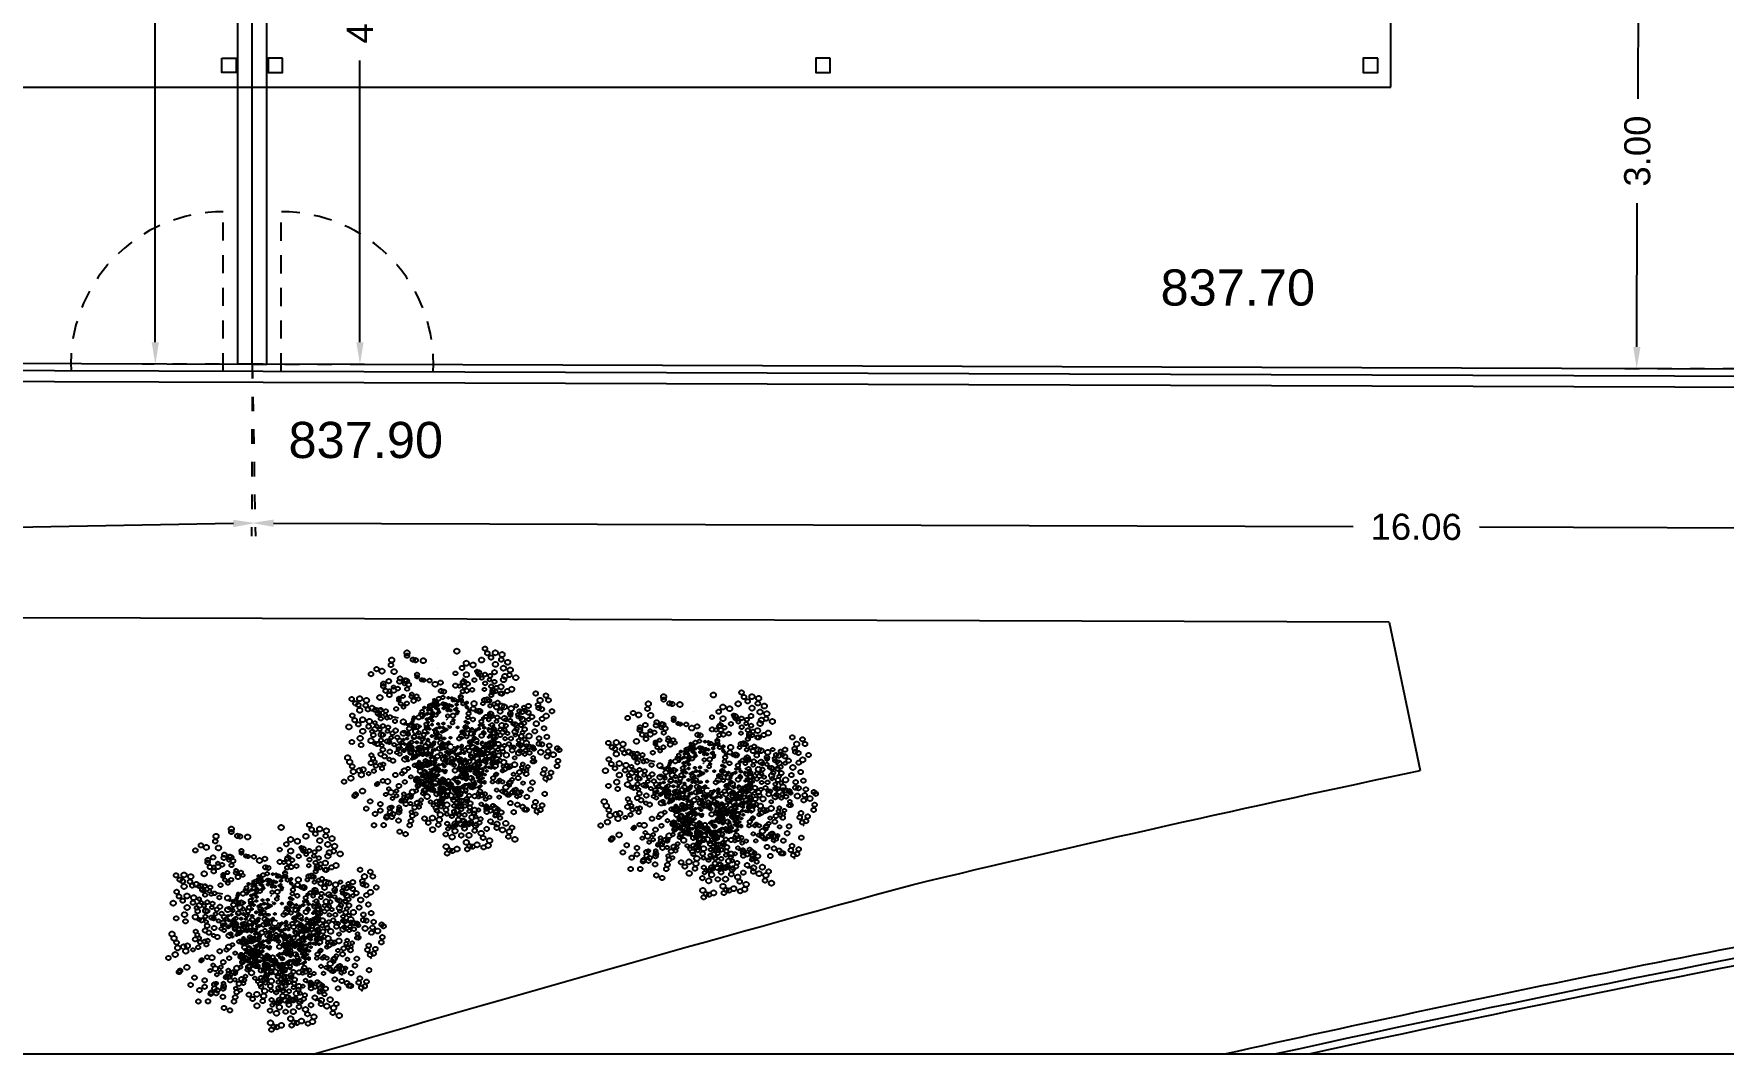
# Model space of a CAD drawing. Header units: millimetres. Extents: x 441061 to 442903, y 4515148 to 4515613.
# Drawn here: x 442279.46 to 442291.1, y 4515523.83 to 4515530.86 of the extents above; entities that cross this region are included whole.
import ezdxf
from ezdxf.enums import TextEntityAlignment as Align

# ---------------------------------------------------------------- set-up
doc = ezdxf.new("R2010")
doc.units = ezdxf.units.MM
for name, pattern in [('CONTINUA', [0]), ('PUNTOS2', [0.125, 0, -0.125]), ('RAYITAS', [0.375, 0.25, -0.125])]:
    doc.linetypes.add(name, pattern=pattern)
for name, color, linetype in [('01_alzado', 5, 'CONTINUA'), ('01_cotas', 254, 'Continuous'), ('01_ejes', 10, 'Continuous'), ('01_implantación', 5, 'Continuous'), ('01_mono BAJA', 2, 'Continuous'), ('01_photinia', 7, 'Continuous'), ('01_piscinas', 254, 'Continuous'), ('01_proyección', 4, 'RAYITAS'), ('01_textos', 7, 'Continuous'), ('01_urb interior', 4, 'Continuous'), ('ARBOL', 116, 'Continuous')]:
    doc.layers.add(name, color=color, linetype=linetype)
doc.styles.add('Estilo1', font='swissel.ttf')
doc.styles.add('NIEVES2', font='sanss___.ttf')
doc.styles.add('ROMANS', font='romans')
doc.dimstyles.new('DECIMAL-50', dxfattribs={"dimtxt": 0.08, "dimasz": 0.15, "dimexe": 0.09, "dimexo": 0, "dimgap": 0.09, "dimtad": 0, "dimzin": 0, "dimdsep": 46, "dimtxsty": 'ROMANS', "dimcen": 0.09, "dimclrt": 6, "dimadec": 0, "dimazin": 0, "dimtfac": 1.38, "dimtix": 1, "dimtofl": 0, "dimtmove": 2, "dimatfit": 3, "dimldrblk": 'OBLIQUE', "dimfxl": 1, "dimtolj": 1, "dimtzin": 0, "dimarcsym": 0})

# ---------------------------------------------------------------- blocks, each defined once
blk = doc.blocks.new('A$C6A825EFA')
at = {"layer": '01_mono BAJA', "color": 254}
for p, q in [((7.75, 0, 0), (7.75, 3, 0)), ((7.95, 0, 0), (7.95, 3, 0)), ((15.7, 0, 0), (15.7, 3)), ((0, 0, 0), (15.7, 0, 0))]:
    blk.add_line(p, q, dxfattribs=at)
at = {"layer": '01_mono BAJA', "color": 254, "elevation": 0}
for points in [[(7.64, 0.2), (7.74, 0.2), (7.74, 0.1), (7.64, 0.1)], [(8.06, 0.2), (7.96, 0.2), (7.96, 0.1), (8.06, 0.1)], [(15.61, 0.2), (15.51, 0.2), (15.51, 0.1), (15.61, 0.1)]]:
    blk.add_lwpolyline(points, close=True, dxfattribs=at)
at = {"layer": '01_mono BAJA', "color": 254}
blk.add_lwpolyline([(11.835, 0.2), (11.735, 0.2), (11.735, 0.1), (11.835, 0.1)], close=True, dxfattribs=at)
blk = doc.blocks.new('A$C43804232')
at = {"layer": 'ARBOL', "color": 98, "linetype": 'PUNTOS2', "ltscale": 10}
for p, q in [((2.96, 4.157), (2.981, 4.169)), ((2.194, 4.117), (2.234, 4.109)), ((2.236, 3.924), (2.276, 3.916)), ((3.605, 3.906), (3.626, 3.917)), ((3.483, 3.626), (3.504, 3.637)), ((0.431, 3.345), (0.427, 3.355)), ((1.587, 3.341), (1.575, 3.373)), ((0.082, 2.589), (0.078, 2.599)), ((0.771, 2.695), (0.679, 2.695)), ((2.421, 2.498), (2.461, 2.49)), ((0.423, 2.18), (0.423, 2.18)), ((1.477, 2.261), (1.498, 2.272)), ((3.451, 2.135), (3.441, 2.253)), ((1.149, 0.989), (1.088, 0.805))]:
    blk.add_line(p, q, dxfattribs=at)
at = {"layer": 'ARBOL', "color": 202, "linetype": 'PUNTOS2', "ltscale": 10}
for p, q in [((2.162, 3.694), (2.193, 3.688)), ((2.195, 3.545), (2.226, 3.539)), ((2.751, 3.725), (2.767, 3.734)), ((3.248, 3.531), (3.264, 3.54)), ((0.806, 3.1), (0.803, 3.108)), ((1.696, 3.097), (1.686, 3.122)), ((1.875, 3.148), (1.877, 3.153)), ((3.154, 3.316), (3.17, 3.325)), ((1.519, 3.018), (1.521, 3.022)), ((2.246, 2.775), (2.252, 2.789)), ((2.691, 2.83), (2.701, 2.814)), ((2.337, 2.448), (2.368, 2.442)), ((2.642, 2.754), (2.652, 2.738)), ((2.95, 2.596), (2.961, 2.593)), ((2.947, 2.257), (2.958, 2.254)), ((3.077, 2.307), (3.087, 2.304)), ((3.129, 2.169), (3.121, 2.26)), ((2.457, 1.787), (2.492, 1.829))]:
    blk.add_line(p, q, dxfattribs=at)
at = {"layer": 'ARBOL', "color": 12, "linetype": 'PUNTOS2', "ltscale": 10}
for p, q in [((1.497, 2.776), (1.497, 2.776)), ((1.775, 2.83), (1.745, 2.859)), ((0.537, 2.519), (0.534, 2.526)), ((1.067, 2.6), (0.997, 2.6)), ((1.863, 2.463), (1.873, 2.46)), ((0.8, 2.204), (0.8, 2.204)), ((1.348, 2.159), (1.269, 2.12)), ((1.611, 2.266), (1.627, 2.275))]:
    blk.add_line(p, q, dxfattribs=at)
at = {"layer": 'ARBOL', "color": 10, "linetype": 'PUNTOS2', "ltscale": 10}
for p, q in [((2.243, 2.235), (2.253, 2.22)), ((1.358, 1.288), (1.312, 1.147))]:
    blk.add_line(p, q, dxfattribs=at)
at = {"layer": 'ARBOL', "color": 12, "linetype": 'PUNTOS2', "ltscale": 10}
blk.add_lwpolyline([(3.353, 2.882), (3.332, 2.816), (3.332, 2.816), (3.335, 2.781)], dxfattribs=at)
at = {"layer": 'ARBOL', "color": 98, "linetype": 'PUNTOS2', "ltscale": 10}
blk.add_lwpolyline([(3.742, 3.061), (3.715, 2.975), (3.715, 2.975), (3.718, 2.931)], dxfattribs=at)
at = {"layer": 'ARBOL', "color": 202, "linetype": 'PUNTOS2', "ltscale": 10}
blk.add_lwpolyline([(2.849, 1.992), (2.813, 1.973), (2.813, 1.973), (2.8, 1.957)], dxfattribs=at)
at = {"layer": 'ARBOL', "color": 98, "linetype": 'PUNTOS2', "ltscale": 10}
for centre, radius in [((2.315, 4.449), 0.0457), ((2.353, 4.483), 0.0457), ((1.156, 4.129), 0.0457), ((1.219, 4.331), 0.0457), ((1.303, 4.203), 0.0526), ((1.32, 4.373), 0.0457), ((1.392, 4.152), 0.0457), ((1.455, 4.157), 0.0457), ((1.487, 4.218), 0.0457), ((1.55, 4.42), 0.0457), ((1.635, 4.292), 0.0526), ((1.685, 4.204), 0.0457), ((1.879, 4.223), 0.0457), ((2.06, 4.261), 0.0457), ((2.074, 4.1), 0.0457), ((2.202, 4.145), 0.0457), ((2.243, 4.291), 0.0457), ((2.359, 4.105), 0.0526), ((2.357, 4.256), 0.0457), ((2.437, 4.354), 0.0526), ((2.46, 4.224), 0.0457), ((2.573, 4.436), 0.0457), ((2.676, 4.405), 0.0457), ((2.714, 4.142), 0.0457), ((2.796, 4.27), 0.0457), ((2.798, 4.107), 0.0457), ((2.887, 4.225), 0.0457), ((2.906, 4.15), 0.0457), ((3.214, 4.096), 0.0457), ((0.791, 3.758), 0.0526), ((1.392, 3.955), 0.0457), ((1.5, 3.816), 0.0457), ((1.527, 3.936), 0.0457), ((1.622, 4.002), 0.0457), ((1.651, 3.802), 0.0526), ((1.77, 4.075), 0.0526), ((1.763, 3.761), 0.0457), ((1.858, 3.827), 0.0457), ((1.921, 4.029), 0.0457), ((2.006, 3.901), 0.0526), ((2.143, 3.833), 0.0526), ((2.184, 4.085), 0.0457), ((2.226, 3.892), 0.0457), ((2.244, 3.951), 0.0457), ((2.528, 3.945), 0.0457), ((2.768, 3.761), 0.0457), ((2.956, 3.871), 0.0457), ((3.092, 3.817), 0.0457), ((3.36, 3.89), 0.0457), ((3.442, 4.018), 0.0457), ((3.444, 3.856), 0.0457), ((3.532, 3.973), 0.0457), ((3.551, 3.899), 0.0457), ((0.292, 3.529), 0.0526), ((0.393, 3.501), 0.0457), ((0.461, 3.626), 0.0526), ((0.572, 3.527), 0.0526), ((0.622, 3.661), 0.0526), ((0.722, 3.633), 0.0457), ((0.741, 3.539), 0.0526), ((0.807, 3.504), 0.0526), ((0.945, 3.436), 0.0526), ((1.017, 3.65), 0.0526), ((1.046, 3.554), 0.0457), ((1.085, 3.441), 0.0457), ((1.336, 3.407), 0.0526), ((1.359, 3.463), 0.0526), ((1.408, 3.597), 0.0526), ((1.509, 3.569), 0.0457), ((1.593, 3.441), 0.0526), ((1.736, 3.642), 0.0457), ((1.887, 3.628), 0.0526), ((1.992, 3.745), 0.0457), ((2.173, 3.707), 0.0457), ((2.26, 3.528), 0.0457), ((2.328, 3.653), 0.0526), ((2.344, 3.4), 0.0526), ((2.555, 3.546), 0.0526), ((2.583, 3.45), 0.0457), ((2.719, 3.626), 0.0457), ((2.833, 3.591), 0.0457), ((2.903, 3.418), 0.0457), ((3.076, 3.489), 0.0457), ((3.113, 3.445), 0.0457), ((3.127, 3.56), 0.0457), ((3.236, 3.725), 0.0457), ((3.374, 3.518), 0.0457), ((3.429, 3.619), 0.0457), ((3.487, 3.654), 0.0457), ((3.494, 3.691), 0.0457), ((3.518, 3.427), 0.0457), ((0.136, 3.193), 0.0457), ((0.234, 3.233), 0.0457), ((0.242, 3.395), 0.0526), ((0.329, 3.299), 0.0457), ((0.359, 3.1), 0.0526), ((0.477, 3.373), 0.0526), ((0.634, 3.337), 0.0457), ((1.004, 3.26), 0.0457), ((1.179, 3.126), 0.0526), ((1.179, 3.07), 0.0457), ((1.351, 3.301), 0.0457), ((1.446, 3.367), 0.0457), ((1.475, 3.167), 0.0526), ((1.731, 3.372), 0.0526), ((1.79, 3.196), 0.0457), ((1.872, 3.377), 0.0457), ((2.074, 3.14), 0.0457), ((2.102, 3.26), 0.0457), ((2.197, 3.326), 0.0457), ((2.226, 3.126), 0.0526), ((2.331, 3.244), 0.0457), ((2.342, 3.056), 0.0526), ((2.482, 3.331), 0.0526), ((2.542, 3.155), 0.0457), ((2.565, 3.39), 0.0457), ((2.623, 3.336), 0.0457), ((2.921, 3.398), 0.0457), ((2.998, 3.32), 0.0526), ((3.099, 3.292), 0.0457), ((3.327, 3.379), 0.0457), ((3.396, 3.055), 0.0526), ((3.497, 3.173), 0.0457), ((3.723, 3.06), 0.0526), ((3.729, 3.241), 0.0526), ((3.83, 3.359), 0.0457), ((3.855, 3.16), 0.0526), ((3.904, 3.294), 0.0526), ((4.005, 3.266), 0.0457), ((4.074, 3.391), 0.0526), ((0.391, 2.783), 0.0526), ((0.441, 2.917), 0.0526), ((0.61, 3.014), 0.0526), ((0.626, 2.761), 0.0526), ((0.952, 2.733), 0.0457), ((1.227, 2.854), 0.0526), ((1.328, 2.826), 0.0457), ((1.396, 2.95), 0.0526), ((1.834, 2.736), 0.0457), ((1.897, 2.938), 0.0457), ((1.981, 2.81), 0.0526), ((2.119, 2.741), 0.0526), ((2.173, 2.959), 0.0526), ((2.274, 2.931), 0.0457), ((2.358, 2.803), 0.0526), ((2.496, 2.735), 0.0526), ((2.597, 2.853), 0.0457), ((2.637, 2.74), 0.0457), ((2.65, 2.751), 0.0457), ((3.026, 2.784), 0.0457), ((3.099, 2.807), 0.0526), ((3.378, 2.89), 0.0526), ((3.455, 2.879), 0.0457), ((3.537, 3.06), 0.0457), ((3.654, 2.935), 0.0457), ((3.8, 3.048), 0.0457), ((3.8, 2.842), 0.0457), ((3.877, 2.719), 0.0526), ((3.975, 2.749), 0.0457), ((4.044, 2.874), 0.0526), ((4.14, 2.835), 0.0526), ((4.168, 2.739), 0.0457), ((0.127, 2.617), 0.0526), ((0.478, 2.687), 0.0457), ((0.764, 2.692), 0.0526), ((0.823, 2.516), 0.0457), ((0.854, 2.693), 0.0457), ((1.427, 2.401), 0.0457), ((1.691, 2.634), 0.0457), ((1.739, 2.67), 0.0457), ((1.863, 2.536), 0.0526), ((2.056, 2.284), 0.132), ((2.175, 2.656), 0.0457), ((2.356, 2.444), 0.0457), ((2.572, 2.5), 0.0457), ((2.653, 2.526), 0.0526), ((2.662, 2.448), 0.0457), ((2.713, 2.519), 0.0457), ((2.733, 2.633), 0.0457), ((2.888, 2.503), 0.0526), ((2.908, 2.617), 0.0526), ((3.017, 2.385), 0.0457), ((3.109, 2.666), 0.0457), ((3.152, 2.498), 0.0457), ((3.176, 2.396), 0.0457), ((3.247, 2.564), 0.0457), ((3.276, 2.364), 0.0526), ((3.394, 2.637), 0.0526), ((3.532, 2.569), 0.0526), ((3.592, 2.393), 0.0457), ((3.658, 2.488), 0.0526), ((3.708, 2.622), 0.0526), ((3.745, 2.392), 0.0457), ((3.808, 2.594), 0.0457), ((3.893, 2.466), 0.0526), ((4.031, 2.398), 0.0526), ((4.103, 2.612), 0.0526), ((4.114, 2.457), 0.0457), ((4.131, 2.516), 0.0457), ((4.171, 2.403), 0.0457), ((0.729, 2.218), 0.0457), ((0.752, 2.106), 0.0526), ((0.902, 2.212), 0.0457), ((0.92, 2.265), 0.0457), ((1.233, 2.295), 0.0457), ((1.952, 2.088), 0.0457), ((2.066, 2.053), 0.0457), ((2.292, 2.11), 0.0457), ((2.358, 2.281), 0.0457), ((2.546, 2.324), 0.0457), ((2.949, 2.131), 0.0526), ((3.046, 2.185), 0.0526), ((3.049, 2.103), 0.0457), ((3.145, 2.232), 0.0457), ((3.168, 2.348), 0.0457), ((3.226, 2.086), 0.0526), ((3.326, 2.057), 0.0457), ((3.362, 2.275), 0.0457), ((3.444, 2.303), 0.0457), ((3.551, 2.286), 0.0457), ((3.623, 2.206), 0.0457), ((3.65, 2.326), 0.0457), ((3.774, 2.193), 0.0526), ((3.879, 2.31), 0.0457), ((3.891, 2.122), 0.0526), ((4.146, 2.195), 0.0526), ((4.156, 2.039), 0.0457), ((4.174, 2.099), 0.0457), ((0.203, 1.707), 0.0457), ((0.221, 1.76), 0.0457), ((0.248, 1.915), 0.0526), ((1.176, 1.979), 0.0457), ((1.39, 1.7), 0.0457), ((1.737, 2.023), 0.0457), ((1.937, 1.83), 0.0457), ((1.983, 1.779), 0.0457), ((2.221, 1.999), 0.0457), ((2.591, 1.816), 0.0526), ((2.666, 1.765), 0.0526), ((2.792, 1.794), 0.0457), ((2.891, 1.834), 0.0457), ((2.899, 1.997), 0.0526), ((2.986, 1.9), 0.0457), ((3.015, 1.701), 0.0526), ((3.134, 1.974), 0.0526), ((3.176, 1.951), 0.0526), ((3.263, 1.855), 0.0457), ((3.411, 1.929), 0.0526), ((3.463, 1.763), 0.0526), ((3.513, 1.898), 0.0526), ((3.613, 1.869), 0.0457), ((3.698, 1.741), 0.0526), ((3.822, 1.998), 0.0457), ((4.073, 1.98), 0.0526), ((4.214, 1.985), 0.0457), ((0.053, 1.601), 0.0526), ((0.112, 1.595), 0.0457), ((0.558, 1.405), 0.0457), ((0.626, 1.53), 0.0526), ((0.621, 1.387), 0.0457), ((0.703, 1.568), 0.0457), ((1.041, 1.632), 0.0457), ((1.446, 1.377), 0.0526), ((1.573, 1.645), 0.0526), ((1.596, 1.483), 0.0457), ((1.664, 1.608), 0.0526), ((1.68, 1.355), 0.0526), ((1.779, 1.562), 0.0457), ((1.985, 1.478), 0.0526), ((1.986, 1.422), 0.0457), ((2.085, 1.462), 0.0457), ((2.093, 1.624), 0.0526), ((2.18, 1.528), 0.0457), ((2.209, 1.328), 0.0526), ((2.358, 1.584), 0.0526), ((2.484, 1.614), 0.0457), ((2.638, 1.532), 0.0526), ((2.663, 1.521), 0.0526), ((2.779, 1.537), 0.0457), ((2.889, 1.414), 0.0526), ((2.892, 1.658), 0.0526), ((3.122, 1.484), 0.0457), ((3.211, 1.422), 0.0457), ((3.376, 1.358), 0.0457), ((3.455, 1.601), 0.0457), ((3.55, 1.667), 0.0457), ((0.166, 1.276), 0.0526), ((0.266, 1.248), 0.0457), ((0.371, 1.054), 0.0526), ((0.407, 1.299), 0.0526), ((0.589, 1.17), 0.0457), ((0.629, 1.056), 0.0457), ((0.679, 1.047), 0.0457), ((0.778, 1.087), 0.0457), ((0.786, 1.249), 0.0526), ((0.873, 1.153), 0.0457), ((1.606, 1.202), 0.0457), ((1.807, 1.009), 0.0457), ((1.822, 1.266), 0.0457), ((1.936, 1.232), 0.0457), ((2.024, 1.039), 0.0457), ((2.215, 1.086), 0.0457), ((2.444, 1.291), 0.0526), ((2.508, 1.103), 0.0457), ((2.738, 1.15), 0.0457), ((2.965, 1.333), 0.0457), ((3.121, 1.253), 0.0457), ((3.228, 1.106), 0.0457), ((3.275, 1.093), 0.0457), ((3.441, 1.068), 0.0457), ((3.476, 1.318), 0.0457), ((3.56, 1.284), 0.0457), ((3.669, 1.068), 0.0457), ((3.732, 1.182), 0.0457), ((0.318, 0.948), 0.0457), ((0.408, 0.825), 0.0457), ((0.902, 0.954), 0.0526), ((0.931, 0.675), 0.0526), ((1.032, 0.647), 0.0457), ((1.101, 0.772), 0.0526), ((1.116, 0.686), 0.0457), ((1.223, 0.888), 0.0526), ((1.365, 0.69), 0.0526), ((1.466, 0.662), 0.0457), ((1.534, 0.787), 0.0526), ((1.649, 0.741), 0.0457), ((1.657, 0.903), 0.0526), ((1.76, 0.68), 0.0526), ((1.84, 0.8), 0.0457), ((1.966, 0.902), 0.0457), ((2.056, 0.85), 0.0457), ((2.107, 0.921), 0.0457), ((2.624, 0.93), 0.0526), ((2.854, 0.977), 0.0526), ((3.067, 0.734), 0.0457), ((3.171, 0.92), 0.0457), ((3.198, 0.719), 0.0457), ((3.253, 0.916), 0.0457), ((3.298, 0.968), 0.0457), ((3.329, 0.842), 0.0457), ((3.354, 0.83), 0.0457), ((3.354, 0.94), 0.0457), ((3.502, 0.756), 0.0457), ((0.874, 0.379), 0.0457), ((0.882, 0.541), 0.0526), ((0.969, 0.445), 0.0457), ((1.008, 0.501), 0.0457), ((1.117, 0.518), 0.0526), ((1.209, 0.354), 0.0457), ((1.308, 0.394), 0.0457), ((1.315, 0.556), 0.0526), ((1.402, 0.46), 0.0457), ((1.55, 0.534), 0.0526), ((1.688, 0.466), 0.0526), ((1.828, 0.471), 0.0457), ((2.213, 0.63), 0.0457), ((2.33, 0.457), 0.0526), ((2.341, 0.379), 0.0526), ((2.433, 0.413), 0.0526), ((2.765, 0.4), 0.0526), ((2.991, 0.533), 0.0457), ((3.129, 0.438), 0.0457), ((3.255, 0.607), 0.0457), ((3.483, 0.561), 0.0457), ((1.432, 0.261), 0.0526), ((1.747, 0.289), 0.0457), ((2.056, 0.169), 0.0526), ((2.147, 0.203), 0.0526), ((2.24, 0.244), 0.0457), ((2.35, 0.255), 0.0526), ((2.48, 0.191), 0.0526), ((2.534, 0.046), 0.0457), ((2.819, 0.255), 0.0457), ((2.844, 0.229), 0.0457)]:
    blk.add_circle(centre, radius, dxfattribs=at)
at = {"layer": 'ARBOL', "color": 202, "linetype": 'PUNTOS2', "ltscale": 10}
for centre, radius in [((1.412, 3.859), 0.0351), ((1.477, 3.76), 0.0405), ((1.49, 3.891), 0.0351), ((1.619, 3.772), 0.0351), ((1.667, 3.927), 0.0351), ((1.732, 3.828), 0.0405), ((1.92, 3.775), 0.0351), ((2.059, 3.805), 0.0351), ((2.2, 3.828), 0.0351), ((2.255, 3.95), 0.0351), ((2.284, 3.975), 0.0351), ((2.288, 3.801), 0.0351), ((2.349, 3.876), 0.0405), ((2.367, 3.776), 0.0351), ((2.454, 3.94), 0.0351), ((2.533, 3.915), 0.0351), ((2.625, 3.811), 0.0351), ((2.695, 3.777), 0.0351), ((1.083, 3.417), 0.0405), ((1.363, 3.703), 0.0351), ((1.546, 3.721), 0.0351), ((1.545, 3.569), 0.0351), ((1.594, 3.725), 0.0351), ((1.628, 3.462), 0.0351), ((1.649, 3.554), 0.0351), ((1.722, 3.605), 0.0351), ((1.745, 3.452), 0.0405), ((1.771, 3.761), 0.0351), ((1.836, 3.662), 0.0405), ((1.831, 3.42), 0.0351), ((1.904, 3.471), 0.0351), ((1.952, 3.627), 0.0351), ((2.017, 3.528), 0.0405), ((2.07, 3.681), 0.0351), ((2.123, 3.475), 0.0405), ((2.155, 3.669), 0.0351), ((2.168, 3.715), 0.0351), ((2.187, 3.521), 0.0351), ((2.201, 3.566), 0.0351), ((2.289, 3.685), 0.0405), ((2.419, 3.562), 0.0351), ((2.562, 3.713), 0.0351), ((2.604, 3.42), 0.0351), ((2.627, 3.687), 0.0351), ((2.71, 3.72), 0.0351), ((2.748, 3.504), 0.0351), ((2.853, 3.463), 0.0351), ((2.947, 3.678), 0.0351), ((3.059, 3.519), 0.0351), ((3.122, 3.618), 0.0351), ((3.124, 3.493), 0.0351), ((3.192, 3.583), 0.0351), ((3.206, 3.526), 0.0351), ((0.661, 3.139), 0.0405), ((0.699, 3.242), 0.0405), ((0.776, 3.22), 0.0351), ((0.829, 3.316), 0.0405), ((0.841, 3.122), 0.0405), ((0.915, 3.24), 0.0405), ((0.953, 3.343), 0.0405), ((0.962, 3.094), 0.0351), ((1.03, 3.321), 0.0351), ((1.044, 3.25), 0.0405), ((1.095, 3.223), 0.0405), ((1.201, 3.17), 0.0405), ((1.257, 3.335), 0.0405), ((1.279, 3.261), 0.0351), ((1.309, 3.174), 0.0351), ((1.502, 3.148), 0.0405), ((1.52, 3.191), 0.0405), ((1.558, 3.294), 0.0405), ((1.587, 3.117), 0.0351), ((1.635, 3.273), 0.0351), ((1.7, 3.174), 0.0405), ((1.731, 3.195), 0.0208), ((1.772, 3.093), 0.024), ((1.776, 3.176), 0.0208), ((1.806, 3.121), 0.0405), ((1.81, 3.328), 0.0351), ((1.83, 3.225), 0.024), ((1.827, 3.166), 0.0208), ((1.889, 3.253), 0.024), ((1.899, 3.143), 0.024), ((1.914, 3.125), 0.0351), ((1.926, 3.318), 0.0405), ((1.913, 3.211), 0.0208), ((1.975, 3.229), 0.024), ((1.979, 3.162), 0.024), ((2.007, 3.408), 0.0351), ((2.037, 3.111), 0.024), ((2.038, 3.189), 0.024), ((2.061, 3.147), 0.0208), ((2.123, 3.165), 0.024), ((2.146, 3.379), 0.0351), ((2.164, 3.085), 0.0351), ((2.213, 3.241), 0.0351), ((2.266, 3.337), 0.0405), ((2.278, 3.142), 0.0405), ((2.36, 3.168), 0.0208), ((2.384, 3.09), 0.0405), ((2.44, 3.254), 0.0405), ((2.432, 3.144), 0.024), ((2.448, 3.135), 0.0351), ((2.444, 3.099), 0.0208), ((2.446, 3.212), 0.0208), ((2.462, 3.181), 0.0351), ((2.492, 3.093), 0.0351), ((2.492, 3.193), 0.0208), ((2.496, 3.089), 0.0208), ((2.566, 3.316), 0.0351), ((2.581, 3.134), 0.0208), ((2.654, 3.289), 0.0351), ((2.708, 3.156), 0.0351), ((2.722, 3.141), 0.0351), ((2.781, 3.081), 0.0405), ((2.841, 3.211), 0.0351), ((2.869, 3.177), 0.0351), ((2.88, 3.265), 0.0351), ((2.963, 3.392), 0.0351), ((3.033, 3.127), 0.0351), ((3.07, 3.233), 0.0351), ((3.112, 3.311), 0.0351), ((3.157, 3.338), 0.0351), ((3.163, 3.366), 0.0351), ((3.181, 3.163), 0.0351), ((0.579, 2.983), 0.0351), ((0.655, 3.014), 0.0351), ((0.728, 3.065), 0.0351), ((0.75, 2.911), 0.0405), ((1.247, 3.035), 0.0351), ((1.382, 2.932), 0.0405), ((1.514, 3.066), 0.0351), ((1.543, 3.012), 0.024), ((1.609, 2.963), 0.0405), ((1.681, 2.98), 0.024), ((1.678, 2.922), 0.0208), ((1.74, 3.008), 0.024), ((1.826, 2.984), 0.024), ((1.852, 2.986), 0.0351), ((1.934, 2.787), 0.0351), ((1.938, 3.081), 0.0208), ((2.027, 2.819), 0.0208), ((2.032, 2.937), 0.0208), ((2.045, 2.837), 0.024), ((2.047, 3.079), 0.024), ((2.07, 2.943), 0.0351), ((2.069, 3.012), 0.024), ((2.091, 3.035), 0.0351), ((2.116, 2.969), 0.0208), ((2.146, 2.804), 0.0405), ((2.14, 3.018), 0.0208), ((2.154, 2.755), 0.024), ((2.157, 2.838), 0.0208), ((2.162, 3.058), 0.024), ((2.187, 2.932), 0.0405), ((2.186, 2.877), 0.024), ((2.211, 2.888), 0.024), ((2.208, 2.829), 0.0208), ((2.224, 2.782), 0.0351), ((2.268, 3.022), 0.0351), ((2.276, 2.878), 0.0405), ((2.271, 2.915), 0.024), ((2.28, 2.805), 0.024), ((2.294, 2.874), 0.0208), ((2.302, 2.739), 0.024), ((2.37, 2.956), 0.0208), ((2.38, 3.036), 0.0208), ((2.39, 2.824), 0.0208), ((2.415, 2.903), 0.024), ((2.43, 2.954), 0.0351), ((2.418, 2.986), 0.0208), ((2.434, 2.771), 0.024), ((2.438, 2.854), 0.0208), ((2.466, 3.08), 0.0208), ((2.469, 2.977), 0.0208), ((2.489, 2.844), 0.0208), ((2.506, 2.775), 0.0208), ((2.541, 2.953), 0.024), ((2.555, 3.021), 0.0208), ((2.561, 2.821), 0.024), ((2.567, 3.066), 0.024), ((2.575, 2.889), 0.0208), ((2.583, 2.754), 0.024), ((2.623, 2.965), 0.0208), ((2.629, 2.747), 0.0208), ((2.647, 2.863), 0.0208), ((2.653, 2.76), 0.0208), ((2.677, 2.822), 0.0208), ((2.694, 2.919), 0.0208), ((2.702, 2.836), 0.0208), ((2.74, 2.773), 0.024), ((2.762, 2.87), 0.0208), ((2.788, 2.822), 0.0208), ((2.811, 2.778), 0.0208), ((2.837, 2.898), 0.0208), ((2.845, 2.828), 0.024), ((2.858, 3.06), 0.0351), ((2.86, 2.896), 0.0208), ((2.916, 2.81), 0.0208), ((2.938, 2.767), 0.0208), ((3.073, 2.75), 0.0405), ((3.087, 2.877), 0.0405), ((3.133, 2.741), 0.0351), ((3.164, 2.968), 0.0351), ((3.195, 2.881), 0.0351), ((1.973, 2.734), 0.024), ((2.289, 2.683), 0.0405), ((2.287, 2.407), 0.0351), ((2.312, 2.464), 0.024), ((2.335, 2.422), 0.0208), ((2.338, 2.554), 0.0208), ((2.349, 2.695), 0.0208), ((2.395, 2.631), 0.0405), ((2.382, 2.5), 0.024), ((2.385, 2.583), 0.0208), ((2.397, 2.44), 0.024), ((2.437, 2.574), 0.0208), ((2.453, 2.45), 0.0351), ((2.454, 2.504), 0.0208), ((2.472, 2.722), 0.0351), ((2.503, 2.634), 0.0351), ((2.493, 2.408), 0.0208), ((2.515, 2.47), 0.0405), ((2.513, 2.643), 0.0351), ((2.508, 2.55), 0.024), ((2.523, 2.41), 0.0351), ((2.522, 2.619), 0.0208), ((2.531, 2.484), 0.024), ((2.561, 2.465), 0.0351), ((2.552, 2.704), 0.0208), ((2.577, 2.552), 0.0351), ((2.576, 2.476), 0.0208), ((2.577, 2.44), 0.0208), ((2.585, 2.637), 0.024), ((2.601, 2.49), 0.0208), ((2.623, 2.53), 0.024), ((2.696, 2.453), 0.0405), ((2.711, 2.54), 0.0405), ((2.702, 2.502), 0.0208), ((2.727, 2.454), 0.0208), ((2.743, 2.667), 0.0208), ((2.761, 2.53), 0.0208), ((2.803, 2.668), 0.0351), ((2.859, 2.686), 0.0405), ((2.866, 2.578), 0.0351), ((2.857, 2.505), 0.0208), ((2.866, 2.67), 0.0208), ((2.882, 2.632), 0.0208), ((2.883, 2.444), 0.0208), ((2.899, 2.448), 0.0351), ((2.931, 2.611), 0.0208), ((2.934, 2.685), 0.0208), ((2.948, 2.641), 0.0208), ((2.972, 2.499), 0.0351), ((3.012, 2.495), 0.0208), ((3.06, 2.396), 0.0208), ((3.086, 2.556), 0.0405), ((3.192, 2.503), 0.0405), ((2.288, 2.282), 0.0351), ((2.292, 2.187), 0.0208), ((2.304, 2.142), 0.0208), ((2.321, 2.354), 0.024), ((2.326, 2.17), 0.024), ((2.343, 2.287), 0.024), ((2.343, 2.148), 0.0208), ((2.387, 2.178), 0.0208), ((2.39, 2.244), 0.0208), ((2.395, 2.087), 0.024), ((2.398, 2.243), 0.0208), ((2.414, 2.293), 0.0208), ((2.433, 2.315), 0.0351), ((2.438, 2.117), 0.024), ((2.518, 2.068), 0.0208), ((2.53, 2.133), 0.0208), ((2.56, 2.116), 0.024), ((2.677, 2.054), 0.024), ((2.705, 2.063), 0.0405), ((2.693, 2.314), 0.024), ((2.694, 2.376), 0.0208), ((2.693, 2.364), 0.0208), ((2.716, 2.273), 0.0208), ((2.743, 2.166), 0.0405), ((2.736, 2.101), 0.024), ((2.77, 2.318), 0.0208), ((2.772, 2.343), 0.0208), ((2.795, 2.361), 0.0351), ((2.783, 2.057), 0.0208), ((2.818, 2.208), 0.0405), ((2.82, 2.144), 0.0351), ((2.806, 2.106), 0.0208), ((2.812, 2.35), 0.0208), ((2.818, 2.228), 0.0208), ((2.885, 2.046), 0.0405), ((2.878, 2.257), 0.0208), ((2.894, 2.244), 0.0351), ((2.895, 2.181), 0.0208), ((2.911, 2.333), 0.0351), ((2.9, 2.368), 0.0208), ((2.903, 2.053), 0.024), ((2.918, 2.37), 0.0351), ((2.928, 2.272), 0.0208), ((2.956, 2.131), 0.0405), ((2.958, 2.264), 0.0208), ((2.972, 2.274), 0.0208), ((2.973, 2.059), 0.0208), ((2.995, 2.345), 0.0405), ((2.993, 2.381), 0.0208), ((3.009, 2.343), 0.0208), ((3.033, 2.11), 0.0351), ((3.061, 2.277), 0.0351), ((3.057, 2.322), 0.0208), ((3.075, 2.353), 0.0208), ((3.124, 2.298), 0.0351), ((3.206, 2.286), 0.0351), ((3.237, 2.368), 0.0351), ((3.261, 2.224), 0.0351), ((2.288, 1.746), 0.0405), ((2.294, 1.947), 0.024), ((2.304, 1.837), 0.024), ((2.31, 1.816), 0.024), ((2.307, 1.757), 0.0208), ((2.318, 1.906), 0.0208), ((2.343, 1.933), 0.024), ((2.369, 1.844), 0.024), ((2.385, 1.768), 0.0351), ((2.378, 1.734), 0.024), ((2.39, 1.917), 0.0208), ((2.392, 1.802), 0.0208), ((2.398, 2.007), 0.0208), ((2.435, 1.947), 0.0208), ((2.468, 1.924), 0.0405), ((2.453, 1.96), 0.0208), ((2.475, 1.917), 0.024), ((2.474, 1.861), 0.0208), ((2.478, 2), 0.0208), ((2.504, 1.705), 0.0405), ((2.523, 1.697), 0.0405), ((2.525, 1.885), 0.0405), ((2.509, 1.843), 0.0208), ((2.53, 1.991), 0.0208), ((2.536, 1.755), 0.0208), ((2.538, 1.803), 0.0208), ((2.58, 1.702), 0.024), ((2.583, 1.785), 0.0208), ((2.586, 1.825), 0.0208), ((2.601, 1.967), 0.024), ((2.612, 1.709), 0.0351), ((2.623, 1.907), 0.0351), ((2.623, 1.901), 0.024), ((2.638, 1.834), 0.024), ((2.635, 1.775), 0.0208), ((2.652, 1.706), 0.0208), ((2.699, 1.803), 0.0405), ((2.699, 1.938), 0.0351), ((2.697, 1.861), 0.024), ((2.698, 2.025), 0.0208), ((2.706, 1.751), 0.024), ((2.72, 1.82), 0.0208), ((2.772, 1.989), 0.0351), ((2.794, 1.835), 0.0405), ((2.782, 1.838), 0.024), ((2.78, 1.979), 0.0208), ((2.797, 1.902), 0.0208), ((2.821, 1.731), 0.024), ((2.824, 1.816), 0.0208), ((2.842, 1.997), 0.024), ((2.863, 1.969), 0.0208), ((2.886, 1.834), 0.024), ((2.883, 1.751), 0.0208), ((2.918, 2.028), 0.0405), ((2.904, 1.791), 0.024), ((2.917, 1.987), 0.024), ((2.985, 1.954), 0.0351), ((2.977, 2.014), 0.024), ((3, 1.973), 0.0208), ((3.062, 1.991), 0.024), ((3.098, 2.011), 0.0405), ((3.132, 1.759), 0.0351), ((3.138, 1.883), 0.0405), ((3.177, 1.987), 0.0405), ((3.205, 1.81), 0.0351), ((3.254, 1.965), 0.0351), ((2.287, 1.614), 0.0208), ((2.355, 1.52), 0.0405), ((2.342, 1.664), 0.024), ((2.339, 1.605), 0.0208), ((2.401, 1.691), 0.024), ((2.41, 1.581), 0.024), ((2.424, 1.649), 0.0208), ((2.533, 1.623), 0.0208), ((2.58, 1.412), 0.0351), ((2.595, 1.642), 0.024), ((2.608, 1.537), 0.024), ((2.654, 1.529), 0.0208), ((2.655, 1.493), 0.0208), ((2.697, 1.615), 0.0405), ((2.678, 1.543), 0.0208), ((2.7, 1.583), 0.024), ((2.728, 1.685), 0.024), ((2.755, 1.553), 0.0351), ((2.774, 1.677), 0.0208), ((2.775, 1.641), 0.0208), ((2.799, 1.691), 0.0208), ((2.875, 1.491), 0.0351), ((2.876, 1.668), 0.0351), ((2.945, 1.621), 0.0351), ((3.072, 1.571), 0.0351), ((3.148, 1.541), 0.0351), ((3.213, 1.514), 0.0351), ((3.345, 1.436), 0.0351)]:
    blk.add_circle(centre, radius, dxfattribs=at)
at = {"layer": 'ARBOL', "color": 12, "linetype": 'PUNTOS2', "ltscale": 10}
for centre, radius in [((3.421, 3.111), 0.0351), ((3.608, 3.136), 0.0405), ((0.814, 2.771), 0.0405), ((0.944, 2.845), 0.0405), ((1.356, 2.747), 0.024), ((1.382, 2.889), 0.0351), ((1.419, 2.722), 0.0405), ((1.549, 2.797), 0.0405), ((1.734, 2.756), 0.0208), ((1.749, 2.898), 0.024), ((1.772, 2.831), 0.024), ((1.801, 2.803), 0.0208), ((1.846, 2.784), 0.0208), ((3.285, 2.784), 0.0351), ((3.338, 2.88), 0.0405), ((3.343, 3.02), 0.0405), ((3.397, 2.871), 0.0351), ((3.44, 2.958), 0.0405), ((3.478, 3.061), 0.0405), ((3.555, 3.04), 0.0351), ((3.585, 2.738), 0.0405), ((0.573, 2.54), 0.0405), ((0.775, 2.668), 0.0405), ((0.842, 2.594), 0.0351), ((0.956, 2.651), 0.0405), ((1.062, 2.598), 0.0405), ((1.067, 2.413), 0.0208), ((1.108, 2.463), 0.0351), ((1.118, 2.431), 0.024), ((1.131, 2.599), 0.0351), ((1.124, 2.568), 0.024), ((1.147, 2.527), 0.0208), ((1.192, 2.709), 0.024), ((1.207, 2.63), 0.0351), ((1.209, 2.497), 0.024), ((1.209, 2.688), 0.0208), ((1.226, 2.397), 0.0208), ((1.274, 2.695), 0.0208), ((1.291, 2.483), 0.0208), ((1.297, 2.706), 0.0208), ((1.306, 2.457), 0.0208), ((1.353, 2.501), 0.024), ((1.39, 2.489), 0.0208), ((1.496, 2.701), 0.0351), ((1.52, 2.401), 0.0208), ((1.579, 2.647), 0.024), ((1.608, 2.69), 0.0208), ((1.662, 2.632), 0.0208), ((1.675, 2.469), 0.0208), ((1.685, 2.643), 0.0208), ((1.775, 2.553), 0.0351), ((1.795, 2.552), 0.0208), ((1.812, 2.581), 0.0351), ((3.288, 2.441), 0.0405), ((3.327, 2.544), 0.0405), ((3.398, 2.713), 0.0351), ((3.404, 2.523), 0.0351), ((3.457, 2.619), 0.0405), ((3.469, 2.424), 0.0405), ((3.533, 2.642), 0.0351), ((3.631, 2.536), 0.0405), ((3.639, 2.417), 0.0351), ((3.652, 2.463), 0.0351), ((3.659, 2.708), 0.0405), ((3.681, 2.634), 0.0351), ((1.035, 2.233), 0.0351), ((1.053, 2.147), 0.0405), ((1.056, 2.345), 0.0208), ((1.063, 2.051), 0.0208), ((1.117, 2.101), 0.024), ((1.168, 2.229), 0.0351), ((1.182, 2.269), 0.0351), ((1.177, 2.128), 0.024), ((1.2, 2.087), 0.0208), ((1.202, 2.348), 0.0208), ((1.215, 2.329), 0.0208), ((1.239, 2.072), 0.0208), ((1.257, 2.227), 0.024), ((1.262, 2.105), 0.024), ((1.26, 2.31), 0.0208), ((1.315, 2.36), 0.024), ((1.312, 2.301), 0.0208), ((1.339, 2.103), 0.024), ((1.379, 2.05), 0.0351), ((1.423, 2.293), 0.0351), ((1.572, 2.374), 0.0351), ((1.563, 2.081), 0.0208), ((1.568, 2.189), 0.024), ((1.636, 2.106), 0.024), ((1.651, 2.174), 0.0208), ((1.654, 2.311), 0.0208), ((1.695, 2.234), 0.024), ((1.713, 2.193), 0.024), ((1.735, 2.141), 0.0208), ((1.774, 2.047), 0.024), ((1.81, 2.083), 0.0351), ((1.856, 2.06), 0.024), ((3.282, 2.316), 0.0351), ((3.355, 2.367), 0.0351), ((3.378, 2.214), 0.0405), ((3.415, 2.064), 0.0351), ((3.459, 2.304), 0.0351), ((3.467, 2.16), 0.0405), ((3.575, 2.371), 0.0405), ((3.608, 2.05), 0.0405), ((3.663, 2.215), 0.0405), ((3.672, 2.096), 0.0351), ((3.683, 2.375), 0.0351), ((3.685, 2.142), 0.0351), ((3.716, 2.054), 0.0351), ((0.515, 1.759), 0.0405), ((0.561, 1.754), 0.0351), ((0.631, 1.84), 0.0351), ((0.645, 1.881), 0.0351), ((0.665, 2), 0.0405), ((0.956, 1.704), 0.0405), ((1.015, 1.733), 0.0351), ((1.115, 2.042), 0.0208), ((1.145, 2.047), 0.0208), ((1.162, 1.936), 0.0208), ((1.186, 2.018), 0.024), ((1.204, 1.834), 0.024), ((1.207, 1.917), 0.0208), ((1.262, 1.966), 0.024), ((1.259, 1.907), 0.0208), ((1.276, 1.782), 0.0351), ((1.315, 1.741), 0.0208), ((1.321, 1.994), 0.024), ((1.33, 1.884), 0.024), ((1.344, 1.952), 0.0208), ((1.353, 1.817), 0.024), ((1.399, 1.774), 0.0208), ((1.407, 1.97), 0.024), ((1.429, 1.918), 0.0208), ((1.445, 1.863), 0.024), ((1.483, 1.968), 0.024), ((1.509, 1.876), 0.0208), ((1.543, 1.835), 0.0351), ((1.566, 1.954), 0.0208), ((1.582, 1.868), 0.0208), ((1.595, 1.822), 0.0208), ((1.634, 1.829), 0.0208), ((1.645, 1.894), 0.0208), ((1.653, 2.032), 0.0208), ((1.684, 1.792), 0.0405), ((1.679, 1.984), 0.0208), ((1.722, 1.847), 0.0208), ((1.755, 1.764), 0.0405), ((1.756, 2.029), 0.0208), ((1.798, 1.927), 0.024), ((1.801, 2.01), 0.0208), ((1.822, 1.758), 0.0208), ((1.843, 1.729), 0.0351), ((1.853, 2.001), 0.0208), ((3.319, 1.866), 0.0405), ((0.602, 1.509), 0.0405), ((0.679, 1.487), 0.0351), ((0.788, 1.526), 0.0405), ((0.903, 1.608), 0.0351), ((0.928, 1.427), 0.0351), ((0.953, 1.594), 0.0351), ((1.073, 1.363), 0.0351), ((1.079, 1.488), 0.0405), ((1.146, 1.414), 0.0351), ((1.376, 1.603), 0.024), ((1.416, 1.585), 0.024), ((1.459, 1.568), 0.0208), ((1.49, 1.41), 0.0208), ((1.498, 1.536), 0.024), ((1.519, 1.474), 0.024), ((1.535, 1.579), 0.024), ((1.556, 1.608), 0.024), ((1.587, 1.587), 0.0405), ((1.575, 1.561), 0.024), ((1.575, 1.701), 0.0208), ((1.649, 1.385), 0.0208), ((1.649, 1.369), 0.0208), ((1.678, 1.45), 0.024), ((1.702, 1.668), 0.0351), ((1.71, 1.452), 0.0351), ((1.767, 1.569), 0.0405), ((1.794, 1.419), 0.0208), ((1.803, 1.665), 0.024), ((0.719, 1.256), 0.0351), ((0.76, 1.338), 0.0405), ((0.958, 1.34), 0.0351), ((0.997, 1.333), 0.0351), ((1.168, 1.261), 0.0405), ((1.416, 1.21), 0.0405), ((1.749, 1.222), 0.0405), ((1.808, 1.344), 0.0208)]:
    blk.add_circle(centre, radius, dxfattribs=at)
at = {"layer": 'ARBOL', "color": 10, "linetype": 'PUNTOS2', "ltscale": 10}
for centre, radius in [((1.885, 2.632), 0.0351), ((1.908, 2.478), 0.0405), ((1.892, 2.524), 0.0208), ((1.999, 2.688), 0.0405), ((1.996, 2.693), 0.0208), ((2.051, 2.514), 0.0208), ((2.058, 2.711), 0.024), ((2.075, 2.427), 0.024), ((2.078, 2.51), 0.0208), ((2.105, 2.636), 0.0405), ((2.13, 2.501), 0.0208), ((2.148, 2.57), 0.0351), ((2.201, 2.477), 0.024), ((2.216, 2.546), 0.0208), ((2.224, 2.411), 0.024), ((2.265, 2.663), 0.0208), ((1.87, 2.303), 0.0208), ((1.87, 2.145), 0.0208), ((1.872, 2.176), 0.0208), ((1.96, 2.254), 0.0208), ((1.976, 2.133), 0.0351), ((2.056, 2.284), 0.102), ((1.985, 2.206), 0.0208), ((2.056, 2.284), 0.0603), ((2.018, 2.139), 0.0208), ((2.064, 2.106), 0.0351), ((2.076, 2.152), 0.0208), ((2.153, 2.186), 0.0208), ((2.183, 2.064), 0.0351), ((2.204, 2.239), 0.0208), ((2.214, 2.365), 0.0208), ((2.237, 2.15), 0.0351), ((2.227, 2.139), 0.0208), ((1.862, 1.839), 0.024), ((1.928, 1.962), 0.024), ((1.965, 1.935), 0.0351), ((1.978, 1.93), 0.0208), ((2, 1.895), 0.0351), ((2.002, 1.855), 0.024), ((2.006, 1.843), 0.024), ((2.045, 1.736), 0.024), ((2.048, 1.811), 0.0208), ((2.084, 1.776), 0.0405), ((2.078, 1.961), 0.024), ((2.086, 1.921), 0.024), ((2.124, 1.813), 0.024), ((2.136, 1.889), 0.0208), ((2.151, 1.702), 0.0351), ((2.177, 1.788), 0.024), ((2.18, 1.87), 0.0208), ((2.235, 1.92), 0.024), ((2.232, 1.861), 0.0208), ((1.876, 1.501), 0.0351), ((1.883, 1.46), 0.0208), ((1.893, 1.607), 0.024), ((1.911, 1.7), 0.0208), ((1.92, 1.413), 0.0208), ((1.964, 1.474), 0.0351), ((1.976, 1.486), 0.0208), ((2.002, 1.664), 0.0405), ((2.002, 1.621), 0.0351), ((2.001, 1.458), 0.0208), ((2.002, 1.41), 0.0208), ((2.006, 1.398), 0.0208), ((2.033, 1.461), 0.0208), ((2.042, 1.434), 0.0208), ((2.043, 1.685), 0.0208), ((2.054, 1.528), 0.0208), ((2.078, 1.652), 0.0351), ((2.065, 1.508), 0.0208), ((2.067, 1.61), 0.0208), ((2.111, 1.447), 0.0208), ((2.142, 1.683), 0.0208), ((2.151, 1.635), 0.0208), ((2.174, 1.549), 0.0405), ((2.179, 1.362), 0.0351), ((2.183, 1.561), 0.0208), ((2.184, 1.374), 0.0208), ((2.202, 1.516), 0.0208), ((2.218, 1.478), 0.0208), ((2.241, 1.39), 0.0208), ((2.404, 1.375), 0.0351), ((2.958, 1.378), 0.0351), ((2.994, 1.367), 0.0351), ((3.122, 1.349), 0.0351), ((3.297, 1.349), 0.0351), ((0.788, 1.162), 0.0351), ((1.191, 1.046), 0.0405), ((1.268, 1.025), 0.0351), ((1.321, 1.121), 0.0405), ((1.333, 1.054), 0.0351), ((1.525, 1.058), 0.0405), ((1.602, 1.036), 0.0351), ((1.655, 1.132), 0.0405), ((1.743, 1.097), 0.0351), ((1.829, 1.05), 0.0405), ((1.865, 1.303), 0.0351), ((1.89, 1.143), 0.0351), ((1.903, 1.358), 0.0208), ((1.961, 1.27), 0.0208), ((1.987, 1.221), 0.0351), ((2.031, 1.326), 0.0351), ((2.03, 1.327), 0.0208), ((2.056, 1.181), 0.0351), ((2.095, 1.235), 0.0351), ((2.177, 1.012), 0.0351), ((2.493, 1.242), 0.0405), ((2.67, 1.279), 0.0405), ((2.834, 1.091), 0.0351), ((2.914, 1.235), 0.0351), ((2.935, 1.08), 0.0351), ((2.977, 1.231), 0.0351), ((3.011, 1.272), 0.0351), ((3.036, 1.175), 0.0351), ((3.054, 1.165), 0.0351), ((3.055, 1.25), 0.0351), ((3.169, 1.109), 0.0351), ((1.153, 0.943), 0.0405), ((1.147, 0.818), 0.0351), ((1.22, 0.869), 0.0351), ((1.25, 0.912), 0.0351), ((1.333, 0.926), 0.0405), ((1.404, 0.799), 0.0351), ((1.48, 0.83), 0.0351), ((1.486, 0.955), 0.0405), ((1.553, 0.881), 0.0351), ((1.576, 0.727), 0.0405), ((1.667, 0.938), 0.0405), ((1.773, 0.885), 0.0405), ((1.819, 0.75), 0.0351), ((1.881, 0.889), 0.0351), ((2.056, 0.657), 0.0405), ((2.126, 0.683), 0.0405), ((2.198, 0.715), 0.0351), ((2.267, 0.878), 0.0405), ((2.276, 0.818), 0.0405), ((2.282, 0.723), 0.0405), ((2.346, 0.845), 0.0405), ((2.382, 0.674), 0.0405), ((2.601, 0.835), 0.0405), ((2.643, 0.723), 0.0351), ((2.663, 0.703), 0.0351), ((2.776, 0.937), 0.0351), ((2.882, 0.864), 0.0351), ((2.978, 0.994), 0.0351), ((3.154, 0.959), 0.0351), ((2.424, 0.562), 0.0351)]:
    blk.add_circle(centre, radius, dxfattribs=at)
blk = doc.blocks.new('*D121')
at = {"layer": '01_cotas', "color": 0, "linetype": 'PUNTOS2', "lineweight": -2, "transparency": 16777216}
for p, q in [((442280.962, 4515528.587), (442280.958, 4515527.401)), ((442297.02, 4515528.534), (442297.016, 4515527.348))]:
    blk.add_line(p, q, dxfattribs=at)
at = {"layer": '01_cotas', "color": 0, "lineweight": -2, "transparency": 16777216}
for p, q in [((442281.109, 4515527.49), (442288.552, 4515527.466)), ((442296.866, 4515527.438), (442289.423, 4515527.463))]:
    blk.add_line(p, q, dxfattribs=at)
at = {"layer": '01_cotas', "color": 0, "transparency": 16777216}
for points in [[(442281.109, 4515527.515), (442281.109, 4515527.465), (442280.959, 4515527.491)], [(442296.866, 4515527.463), (442296.866, 4515527.413), (442297.016, 4515527.438)]]:
    blk.add_solid(points, dxfattribs=at)
at = {"layer": '01_cotas', "color": 7, "transparency": 16777216, "insert": (442288.987, 4515527.464), "char_height": 0.18, "attachment_point": 5, "rotation": 359.8111, "style": 'Estilo1'}
blk.add_mtext('\\A1;16.06', dxfattribs=at)
blk = doc.blocks.new('*D122')
at = {"layer": '01_cotas', "color": 0, "linetype": 'PUNTOS2', "lineweight": -2, "transparency": 16777216}
for p, q in [((442280.962, 4515528.587), (442280.984, 4515527.401)), ((442266.232, 4515528.314), (442266.254, 4515527.129))]:
    blk.add_line(p, q, dxfattribs=at)
at = {"layer": '01_cotas', "color": 0, "lineweight": -2, "transparency": 16777216}
for p, q in [((442280.833, 4515527.488), (442274.052, 4515527.363)), ((442266.403, 4515527.221), (442273.184, 4515527.347))]:
    blk.add_line(p, q, dxfattribs=at)
at = {"layer": '01_cotas', "color": 0, "transparency": 16777216}
for points in [[(442280.832, 4515527.513), (442280.833, 4515527.463), (442280.983, 4515527.491)], [(442266.402, 4515527.246), (442266.403, 4515527.196), (442266.253, 4515527.219)]]:
    blk.add_solid(points, dxfattribs=at)
at = {"layer": '01_cotas', "color": 7, "transparency": 16777216, "insert": (442273.618, 4515527.355), "char_height": 0.18, "attachment_point": 5, "rotation": 1.0601, "style": 'Estilo1'}
blk.add_mtext('\\A1;14.73', dxfattribs=at)
blk = doc.blocks.new('*D124')
at = {"layer": '01_cotas', "color": 0, "linetype": 'PUNTOS2', "lineweight": -2, "transparency": 16777216}
for p, q in [((442280.962, 4515548.6), (442280.204, 4515548.6)), ((442280.962, 4515528.587), (442280.204, 4515528.587))]:
    blk.add_line(p, q, dxfattribs=at)
at = {"layer": '01_cotas', "color": 0, "lineweight": -2, "transparency": 16777216}
for p, q in [((442280.294, 4515548.45), (442280.294, 4515538.162)), ((442280.294, 4515528.737), (442280.294, 4515537.333))]:
    blk.add_line(p, q, dxfattribs=at)
at = {"layer": '01_cotas', "color": 0, "transparency": 16777216}
for points in [[(442280.269, 4515548.45), (442280.319, 4515548.45), (442280.294, 4515548.6)], [(442280.269, 4515528.737), (442280.319, 4515528.737), (442280.294, 4515528.587)]]:
    blk.add_solid(points, dxfattribs=at)
at = {"layer": '01_cotas', "color": 7, "transparency": 16777216, "insert": (442280.294, 4515537.748), "char_height": 0.18, "attachment_point": 5, "rotation": 90, "style": 'Estilo1'}
blk.add_mtext('\\A1;20.01', dxfattribs=at)
blk = doc.blocks.new('*D125')
at = {"layer": '01_cotas', "color": 0, "linetype": 'PUNTOS2', "lineweight": -2, "transparency": 16777216}
for p, q in [((442291.885, 4515531.551), (442290.427, 4515531.555)), ((442291.875, 4515528.551), (442290.417, 4515528.555))]:
    blk.add_line(p, q, dxfattribs=at)
at = {"layer": '01_cotas', "color": 0, "lineweight": -2, "transparency": 16777216}
for p, q in [((442290.517, 4515531.405), (442290.514, 4515530.415)), ((442290.508, 4515528.705), (442290.511, 4515529.695))]:
    blk.add_line(p, q, dxfattribs=at)
at = {"layer": '01_cotas', "color": 0, "transparency": 16777216}
for points in [[(442290.492, 4515531.405), (442290.542, 4515531.405), (442290.517, 4515531.555)], [(442290.483, 4515528.705), (442290.533, 4515528.705), (442290.507, 4515528.555)]]:
    blk.add_solid(points, dxfattribs=at)
at = {"layer": '01_cotas', "color": 7, "transparency": 16777216, "insert": (442290.512, 4515530.055), "char_height": 0.18, "attachment_point": 5, "rotation": 89.8111, "style": 'Estilo1'}
blk.add_mtext('\\A1;3.00', dxfattribs=at)
blk = doc.blocks.new('*D130')
at = {"layer": '01_cotas', "color": 0, "linetype": 'PUNTOS2', "lineweight": -2, "transparency": 16777216}
for p, q in [((442280.962, 4515533.496), (442281.795, 4515533.496)), ((442280.962, 4515528.587), (442281.795, 4515528.587))]:
    blk.add_line(p, q, dxfattribs=at)
at = {"layer": '01_cotas', "color": 0, "lineweight": -2, "transparency": 16777216}
for p, q in [((442281.705, 4515533.346), (442281.705, 4515531.403)), ((442281.705, 4515528.737), (442281.705, 4515530.68))]:
    blk.add_line(p, q, dxfattribs=at)
at = {"layer": '01_cotas', "color": 0, "transparency": 16777216}
for points in [[(442281.68, 4515533.346), (442281.73, 4515533.346), (442281.705, 4515533.496)], [(442281.68, 4515528.737), (442281.73, 4515528.737), (442281.705, 4515528.587)]]:
    blk.add_solid(points, dxfattribs=at)
at = {"layer": '01_cotas', "color": 7, "transparency": 16777216, "insert": (442281.705, 4515531.041), "char_height": 0.18, "attachment_point": 5, "rotation": 90, "style": 'Estilo1'}
blk.add_mtext('\\A1;4.90', dxfattribs=at)

msp = doc.modelspace()

# ---------------------------------------------------------------- linework, layer by layer
at = {"layer": '01_alzado', "elevation": 0}
msp.add_lwpolyline([(442263.258, 4515554.517), (442300.024, 4515554.517), (442300.024, 4515523.829), (442263.258, 4515523.829)], close=True, dxfattribs=at)
at = {"layer": '01_ejes', "color": 10, "ltscale": 0.25}
msp.add_line((442280.962, 4515528.587, 0), (442280.962, 4515548.6, 0), dxfattribs=at)
at = {"layer": '01_implantación', "linetype": 'Continuous'}
for p, q in [((442276.002, 4515528.603, 0), (442280.962, 4515528.587, 0)), ((442281.037, 4515528.586, 0), (442280.962, 4515528.587, 0)), ((442297.02, 4515528.534, 0), (442281.037, 4515528.586, 0))]:
    msp.add_line(p, q, dxfattribs=at)
at = {"layer": '01_implantación', "linetype": 'Continuous', "elevation": 0}
for points in [[(442280.862, 4515528.587), (442280.862, 4515530.496)], [(442281.062, 4515528.586), (442281.062, 4515530.496)]]:
    msp.add_lwpolyline(points, dxfattribs=at)
at = {"layer": '01_implantación', "linetype": 'Continuous'}
msp.add_arc((442315.558, 4515399.491, 0), 127.303, 100.06934, 102.38884, dxfattribs=at)
at = {"layer": '01_piscinas'}
msp.add_line((442288.8, 4515526.807, 0), (442289.015, 4515525.785, 0), dxfattribs=at)
at = {"layer": '01_piscinas', "elevation": 0}
msp.add_lwpolyline([(442288.8, 4515526.807), (442281.031, 4515526.832), (442279.353, 4515526.838)], dxfattribs=at)
msp.add_lwpolyline([(442281.382, 4515523.829, -0.004661), (442285.513, 4515524.998, -0.006954), (442289.015, 4515525.785)], format="xyb", dxfattribs=at)
at = {"layer": '01_proyección', "color": 120, "linetype": 'RAYITAS', "ltscale": 0.5}
for p, q in [((442280.762, 4515528.538, 0), (442280.762, 4515529.637, 0)), ((442281.162, 4515528.537, 0), (442281.162, 4515529.637, 0))]:
    msp.add_line(p, q, dxfattribs=at)
for centre, start, end in [((442280.762, 4515528.587, 0), 90, 182.4913), ((442281.162, 4515528.587, 0), 357.059, 90)]:
    msp.add_arc(centre, 1.05, start, end, dxfattribs=at)
at = {"layer": '01_urb interior', "color": 2, "elevation": 0}
for points in [[(442263.258, 4515527.922, -0.011498), (442266.305, 4515528.262, -0.005162), (442267.677, 4515528.37, -0.022759), (442276.002, 4515528.554), (442281.038, 4515528.537), (442297.022, 4515528.485)], [(442263.258, 4515527.846, -0.011536), (442266.312, 4515528.188, -0.005162), (442267.682, 4515528.295, -0.022761), (442276.001, 4515528.479), (442281.038, 4515528.462), (442297.024, 4515528.41)], [(442297.115, 4515525.508, 0.016487), (442293.28, 4515524.957, 0.011235), (442287.666, 4515523.829, 0.011235)], [(442297.117, 4515525.433, 0.016462), (442293.293, 4515524.883, 0.010574), (442288.011, 4515523.829, 0.010574)]]:
    msp.add_lwpolyline(points, format="xyb", dxfattribs=at)

# ---------------------------------------------------------------- block references
at = {"layer": '01_mono BAJA'}
msp.add_blockref('A$C6A825EFA', (442273.112, 4515530.496), dxfattribs=at)
at = {"layer": '01_photinia', "ltscale": 0.25, "xscale": 0.3374999999995717, "yscale": 0.3374999999995717, "zscale": 0.3374999999995717, "rotation": 276.0464924768743}
for p in [(442281.49, 4515526.557, 0), (442283.259, 4515526.255, 0), (442280.279, 4515525.342, 0)]:
    msp.add_blockref('A$C43804232', p, dxfattribs=at)

# ---------------------------------------------------------------- texts
at = {"layer": '01_textos', "color": 5, "ltscale": 0.01, "style": 'NIEVES2'}
for s, p in [('837.70', (442287.757, 4515528.99, 0)), ('837.90', (442281.745, 4515527.939, 0))]:
    msp.add_text(s, height=0.2494, dxfattribs=at).set_placement(p, align=Align.CENTER)

# ---------------------------------------------------------------- dimensions: what is measured, and where the dimension line sits
at = {"layer": '01_cotas', "color": 251}
dim = msp.add_linear_dim(base=(442280.294, 4515528.587), p1=(442280.962, 4515548.6), p2=(442280.962, 4515528.587), angle=270, dimstyle='DECIMAL-50', override={"dimtxt": 0.18, "dimtxsty": 'Estilo1', "dimsah": 1, "dimclrt": 7, "dimfxl": 0.09, "dimarcsym": 2}, dxfattribs=at)
dim.commit()
dim.dimension.update_dxf_attribs({"geometry": '*D124', "text_midpoint": (442280.294, 4515537.748), "dimtype": 161})
dim = msp.add_linear_dim(base=(442281.705, 4515528.587), p1=(442280.962, 4515533.496, 0), p2=(442280.962, 4515528.587), angle=90, text='4.90', dimstyle='DECIMAL-50', override={"dimtxt": 0.18, "dimtxsty": 'Estilo1', "dimsah": 1, "dimclrt": 7, "dimfxl": 0.09, "dimarcsym": 2}, dxfattribs=at)
dim.commit()
dim.dimension.update_dxf_attribs({"geometry": '*D130', "text_midpoint": (442281.705, 4515531.041)})
for p1, p2, distance, picture, middle in [((442291.885, 4515531.551, 0), (442291.875, 4515528.551, 0), -1.367, '*D125', (442290.512, 4515530.055)), ((442280.962, 4515528.587, 0), (442266.232, 4515528.314, 0), 1.096, '*D122', (442273.618, 4515527.355)), ((442280.962, 4515528.587, 0), (442297.02, 4515528.534, 0), -1.096, '*D121', (442288.987, 4515527.464))]:
    dim = msp.add_aligned_dim(p1=p1, p2=p2, distance=distance, dimstyle='DECIMAL-50', override={"dimtxt": 0.18, "dimtxsty": 'Estilo1', "dimsah": 1, "dimclrt": 7, "dimfxl": 0.09, "dimarcsym": 2}, dxfattribs=at)
    dim.commit()
    dim.dimension.update_dxf_attribs({"geometry": picture, "text_midpoint": middle})

doc.saveas('drawing.dxf')
